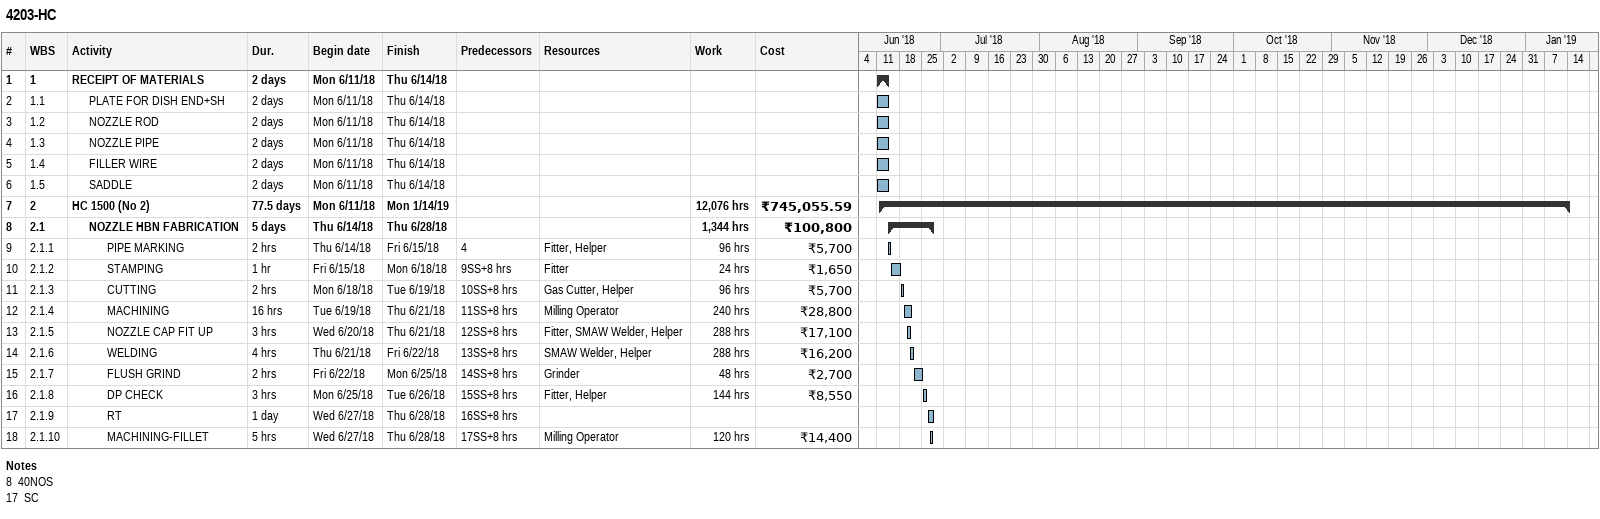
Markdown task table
4203-HC

| ID | WBS | Task | Duration | Start | Finish | Predecessors | Resources | Work (h) | Cost (₹) |
|---|---|---|---|---|---|---|---|---|---|
| 1 | 1 | **RECEIPT OF MATERIALS** | 2d | 2018-06-11 | 2018-06-14 |  |  |  |  |
| 2 | 1.1 | PLATE FOR DISH END+SH | 2d | 2018-06-11 | 2018-06-14 |  |  |  |  |
| 3 | 1.2 | NOZZLE ROD | 2d | 2018-06-11 | 2018-06-14 |  |  |  |  |
| 4 | 1.3 | NOZZLE PIPE | 2d | 2018-06-11 | 2018-06-14 |  |  |  |  |
| 5 | 1.4 | FILLER WIRE | 2d | 2018-06-11 | 2018-06-14 |  |  |  |  |
| 6 | 1.5 | SADDLE | 2d | 2018-06-11 | 2018-06-14 |  |  |  |  |
| 7 | 2 | **HC 1500 (No 2)** | 77.5d | 2018-06-11 | 2019-01-14 |  |  | 12076 | 745055.59 |
| 8 | 2.1 | **NOZZLE HBN FABRICATION** | 5d | 2018-06-14 | 2018-06-28 |  |  | 1344 | 100800 |
| 9 | 2.1.1 | PIPE MARKING | 2h | 2018-06-14 | 2018-06-15 | 4 | Fitter, Helper | 96 | 5700 |
| 10 | 2.1.2 | STAMPING | 1h | 2018-06-15 | 2018-06-18 | 9SS+8h | Fitter | 24 | 1650 |
| 11 | 2.1.3 | CUTTING | 2h | 2018-06-18 | 2018-06-19 | 10SS+8h | Gas Cutter, Helper | 96 | 5700 |
| 12 | 2.1.4 | MACHINING | 16h | 2018-06-19 | 2018-06-21 | 11SS+8h | Milling Operator | 240 | 28800 |
| 13 | 2.1.5 | NOZZLE CAP FIT UP | 3h | 2018-06-20 | 2018-06-21 | 12SS+8h | Fitter, SMAW Welder, Helper | 288 | 17100 |
| 14 | 2.1.6 | WELDING | 4h | 2018-06-21 | 2018-06-22 | 13SS+8h | SMAW Welder, Helper | 288 | 16200 |
| 15 | 2.1.7 | FLUSH GRIND | 2h | 2018-06-22 | 2018-06-25 | 14SS+8h | Grinder | 48 | 2700 |
| 16 | 2.1.8 | DP CHECK | 3h | 2018-06-25 | 2018-06-26 | 15SS+8h | Fitter, Helper | 144 | 8550 |
| 17 | 2.1.9 | RT | 1d | 2018-06-27 | 2018-06-28 | 16SS+8h |  |  |  |
| 18 | 2.1.10 | MACHINING-FILLET | 5h | 2018-06-27 | 2018-06-28 | 17SS+8h | Milling Operator | 120 | 14400 |

Notes
- 8: 40NOS
- 17: SC
